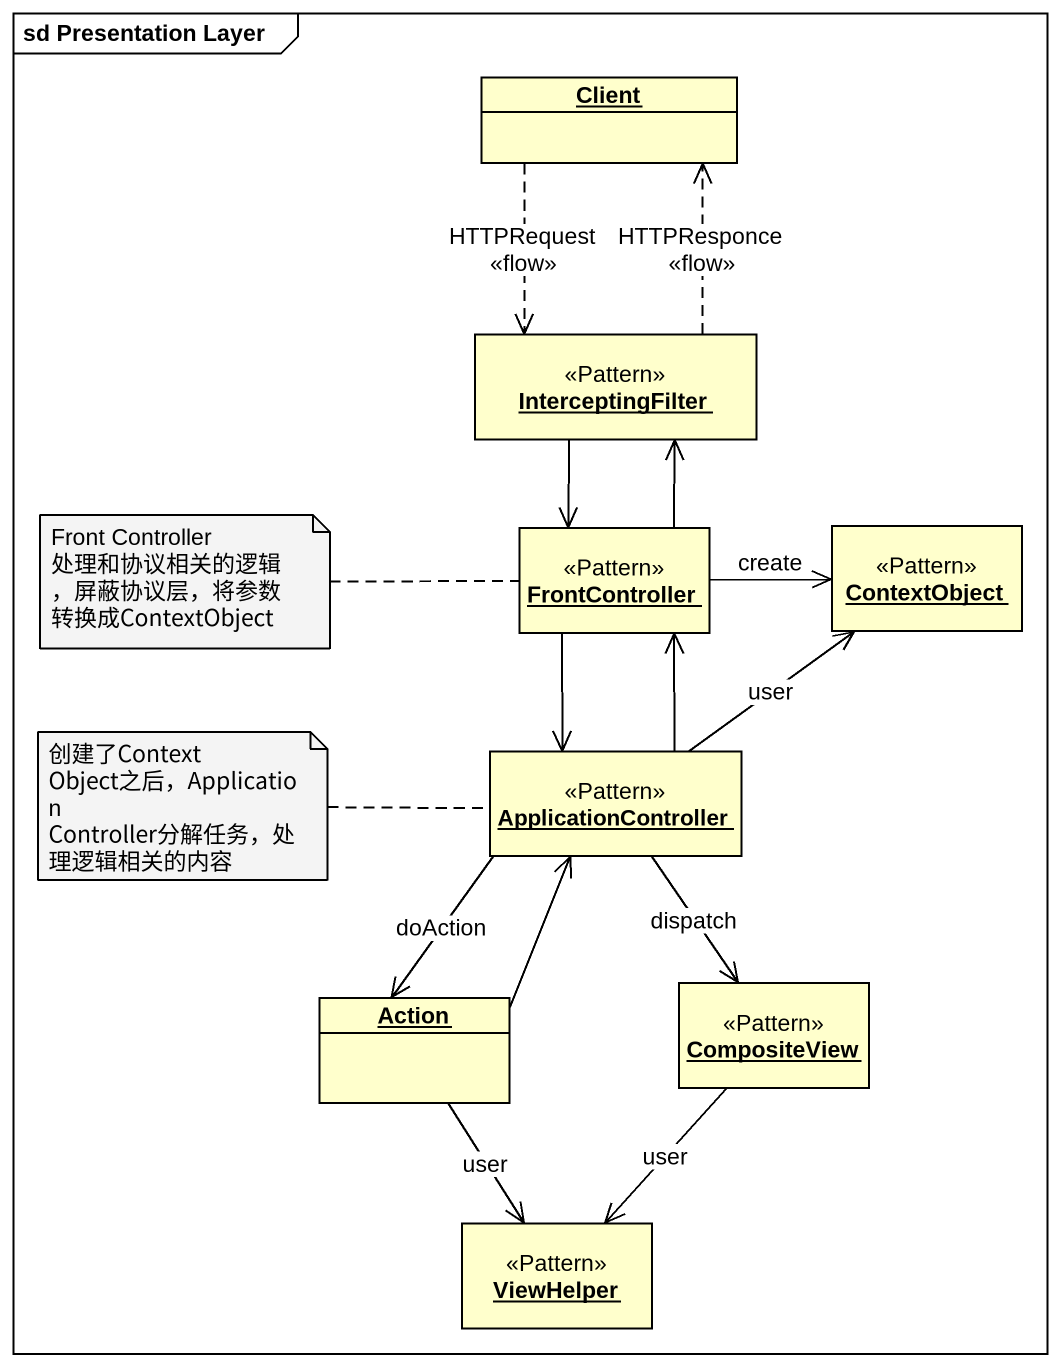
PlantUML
@startuml
mainframe sd Presentation Layer
hide circle
hide empty members
object Client
object InterceptingFilter <<Pattern>>
object FrontController <<Pattern>>
object ContextObject <<Pattern>>
object ApplicationController <<Pattern>>
object "Action" as Action_
object CompositeView <<Pattern>>
object ViewHelper <<Pattern>>
Client ..> InterceptingFilter : HTTPRequest\n<<flow>>
InterceptingFilter .up.> Client : HTTPResponce\n<<flow>>
InterceptingFilter --> FrontController
FrontController -up-> InterceptingFilter
FrontController -right-> ContextObject : create
FrontController --> ApplicationController
ApplicationController -up-> FrontController
ApplicationController -up-> ContextObject : user
ApplicationController --> Action_ : doAction
ApplicationController --> CompositeView : dispatch
Action_ -up-> ApplicationController
Action_ --> ViewHelper : user
CompositeView --> ViewHelper : user
note left of FrontController : Front Controller 处理和协议相关的逻辑，屏蔽协议层，将参数转换成ContextObject
note left of ApplicationController : 创建了ContextObject之后，Application Controller分解任务，处理逻辑相关的内容
@enduml
